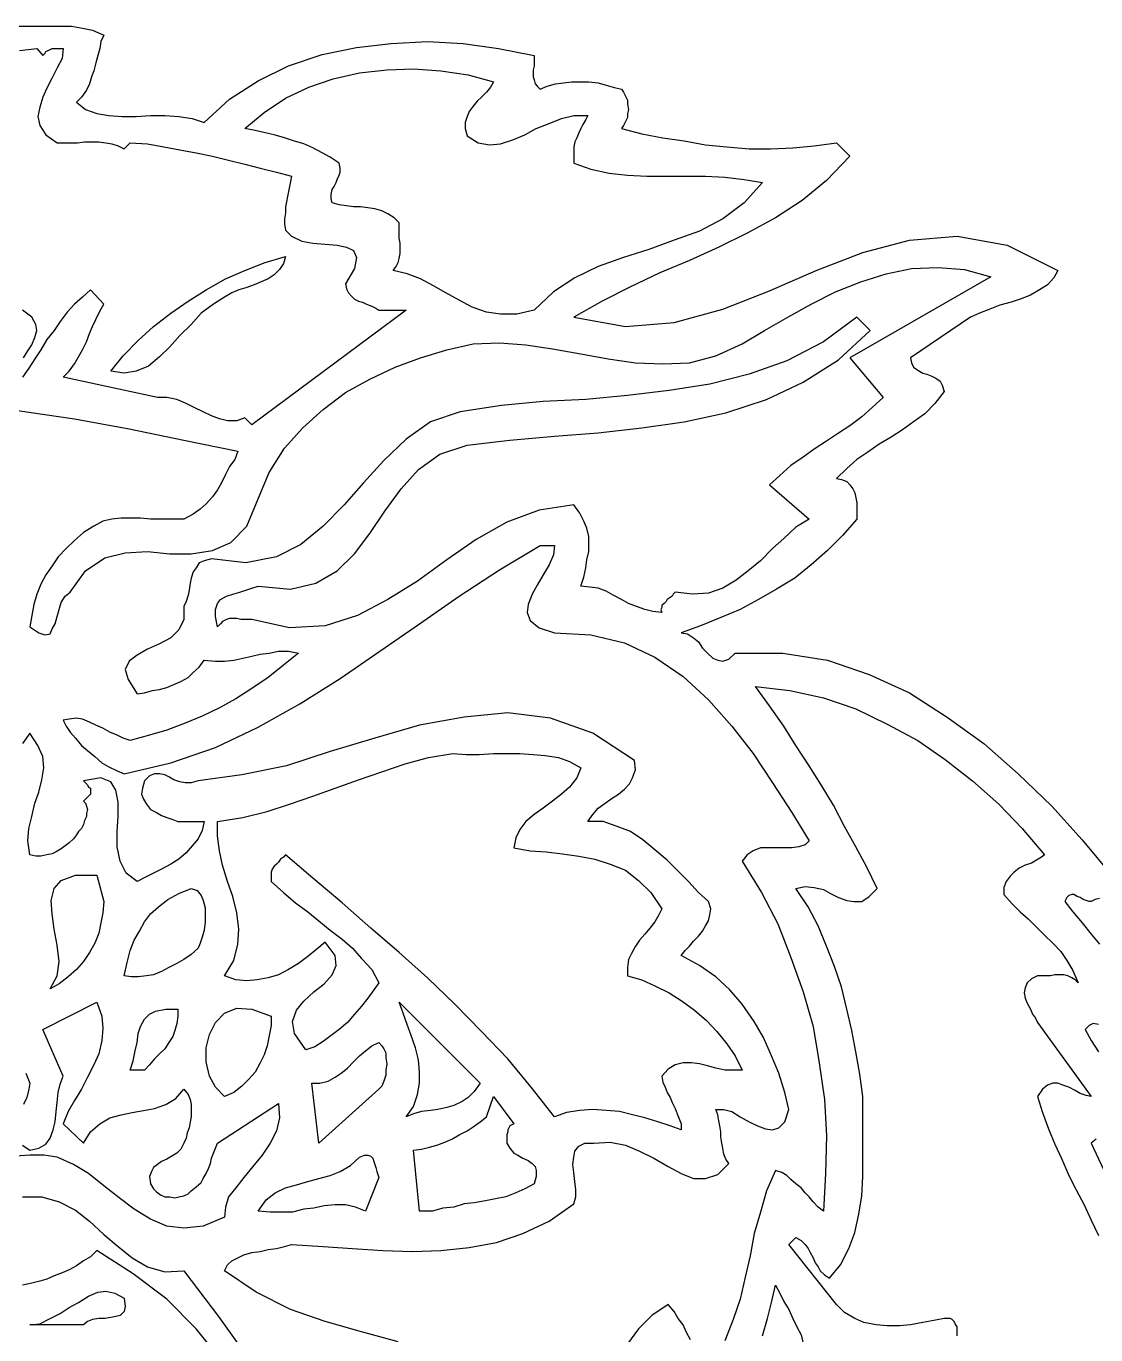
# Model space of a CAD drawing. Extents: x 0.03 to 9.22, y 0.02 to 5.11.
# Drawn here: x 2.162 to 3.216, y 3.705 to 4.995 of the extents above; entities that cross this region are included whole.
import ezdxf

# ---------------------------------------------------------------- set-up
doc = ezdxf.new("R2010")
doc.units = 0
doc.layers.add('1', color=7, linetype='Continuous')

msp = doc.modelspace()

# ---------------------------------------------------------------- linework, layer by layer
for points in [[(2.153, 4.995), (2.164, 4.995), (2.174, 4.995), (2.185, 4.995), (2.196, 4.995), (2.206, 4.995), (2.217, 4.993), (2.227, 4.991), (2.238, 4.986), (2.235, 4.98), (2.234, 4.973), (2.232, 4.966), (2.23, 4.959), (2.228, 4.951), (2.226, 4.945), (2.224, 4.938), (2.221, 4.932), (2.216, 4.925), (2.211, 4.92), (2.22, 4.913), (2.231, 4.909), (2.243, 4.907), (2.256, 4.906), (2.27, 4.906), (2.284, 4.907), (2.298, 4.907), (2.312, 4.906), (2.325, 4.904), (2.337, 4.9), (2.362, 4.923), (2.39, 4.941), (2.42, 4.956), (2.453, 4.967), (2.487, 4.974), (2.521, 4.978), (2.557, 4.98), (2.592, 4.978), (2.627, 4.973), (2.662, 4.966), (2.662, 4.963), (2.662, 4.959), (2.662, 4.956), (2.661, 4.952), (2.661, 4.948), (2.661, 4.945), (2.662, 4.942), (2.663, 4.938), (2.665, 4.936), (2.668, 4.933), (2.675, 4.936), (2.683, 4.938), (2.691, 4.939), (2.699, 4.94), (2.708, 4.94), (2.716, 4.94), (2.725, 4.939), (2.733, 4.937), (2.74, 4.935), (2.748, 4.933), (2.75, 4.93), (2.752, 4.926), (2.754, 4.922), (2.754, 4.918), (2.755, 4.913), (2.754, 4.909), (2.754, 4.905), (2.752, 4.901), (2.75, 4.897), (2.748, 4.894), (2.768, 4.889), (2.789, 4.885), (2.81, 4.882), (2.831, 4.878), (2.852, 4.876), (2.874, 4.874), (2.895, 4.874), (2.917, 4.875), (2.938, 4.877), (2.96, 4.88), (2.973, 4.867), (2.95, 4.843), (2.926, 4.823), (2.9, 4.806), (2.872, 4.791), (2.844, 4.777), (2.815, 4.764), (2.786, 4.752), (2.757, 4.738), (2.729, 4.724), (2.701, 4.708), (2.752, 4.699), (2.8, 4.703), (2.848, 4.716), (2.894, 4.734), (2.94, 4.754), (2.986, 4.772), (3.032, 4.784), (3.079, 4.788), (3.128, 4.779), (3.178, 4.754), (3.174, 4.747), (3.168, 4.74), (3.16, 4.735), (3.151, 4.73), (3.141, 4.726), (3.132, 4.723), (3.121, 4.72), (3.111, 4.716), (3.101, 4.712), (3.092, 4.708), (3.033, 4.668), (3.034, 4.663), (3.036, 4.659), (3.04, 4.656), (3.045, 4.653), (3.049, 4.652), (3.054, 4.65), (3.058, 4.648), (3.062, 4.645), (3.064, 4.641), (3.066, 4.635), (3.057, 4.623), (3.047, 4.613), (3.036, 4.605), (3.025, 4.597), (3.014, 4.59), (3.002, 4.583), (2.991, 4.575), (2.98, 4.568), (2.97, 4.559), (2.96, 4.549), (2.965, 4.548), (2.97, 4.546), (2.973, 4.543), (2.976, 4.539), (2.978, 4.535), (2.979, 4.53), (2.98, 4.525), (2.98, 4.52), (2.98, 4.515), (2.98, 4.509), (2.966, 4.493), (2.951, 4.478), (2.935, 4.464), (2.919, 4.451), (2.901, 4.44), (2.883, 4.43), (2.865, 4.42), (2.846, 4.412), (2.826, 4.404), (2.807, 4.397), (2.813, 4.396), (2.819, 4.392), (2.824, 4.388), (2.828, 4.382), (2.833, 4.377), (2.838, 4.372), (2.843, 4.37), (2.848, 4.369), (2.854, 4.371), (2.86, 4.377), (2.907, 4.377), (2.951, 4.37), (2.992, 4.356), (3.032, 4.338), (3.069, 4.314), (3.105, 4.288), (3.139, 4.258), (3.172, 4.226), (3.202, 4.193), (3.231, 4.158)], [(2.417, 4.768), (2.415, 4.761), (2.411, 4.755), (2.406, 4.75), (2.4, 4.746), (2.393, 4.743), (2.386, 4.74), (2.378, 4.737), (2.371, 4.735), (2.364, 4.732), (2.357, 4.728), (2.346, 4.721), (2.334, 4.712), (2.324, 4.701), (2.313, 4.69), (2.303, 4.679), (2.293, 4.669), (2.282, 4.66), (2.27, 4.655), (2.258, 4.653), (2.245, 4.655), (2.257, 4.67), (2.272, 4.685), (2.287, 4.699), (2.304, 4.712), (2.321, 4.724), (2.339, 4.735), (2.358, 4.746), (2.377, 4.754), (2.397, 4.762), (2.417, 4.768)], [(3.219, 4.135), (3.215, 4.134), (3.211, 4.132), (3.209, 4.132), (3.206, 4.133), (3.203, 4.134), (3.2, 4.136), (3.197, 4.137), (3.194, 4.139), (3.192, 4.139), (3.189, 4.138), (3.187, 4.136), (3.185, 4.132), (3.193, 4.122), (3.202, 4.111), (3.211, 4.1), (3.219, 4.09)], [(3.218, 4.011), (3.213, 4.012), (3.209, 4.01), (3.205, 4.006), (3.211, 3.995), (3.218, 3.984)], [(3.216, 3.898), (3.211, 3.894), (3.223, 3.868)]]:
    msp.add_lwpolyline(points)
at = {"layer": '1'}
for points in [[(2.155, 4.971), (2.172, 4.973), (2.178, 4.966), (2.18, 4.968), (2.181, 4.97), (2.183, 4.971), (2.185, 4.972), (2.187, 4.973), (2.19, 4.973), (2.192, 4.973), (2.195, 4.973), (2.198, 4.973), (2.197, 4.963), (2.192, 4.954), (2.187, 4.944), (2.182, 4.934), (2.178, 4.925), (2.175, 4.915), (2.173, 4.906), (2.175, 4.897), (2.181, 4.888), (2.192, 4.88), (2.198, 4.88), (2.205, 4.88), (2.212, 4.88), (2.219, 4.881), (2.226, 4.881), (2.233, 4.881), (2.24, 4.88), (2.246, 4.879), (2.252, 4.877), (2.258, 4.874), (2.264, 4.88), (2.281, 4.879), (2.297, 4.876), (2.313, 4.873), (2.329, 4.87), (2.345, 4.867), (2.361, 4.863), (2.377, 4.859), (2.392, 4.855), (2.408, 4.851), (2.423, 4.847), (2.422, 4.842), (2.421, 4.837), (2.42, 4.832), (2.419, 4.827), (2.418, 4.822), (2.417, 4.817), (2.417, 4.811), (2.416, 4.805), (2.416, 4.8), (2.417, 4.794), (2.423, 4.788), (2.433, 4.783), (2.444, 4.781), (2.456, 4.78), (2.468, 4.779), (2.477, 4.777), (2.484, 4.774), (2.487, 4.767), (2.485, 4.756), (2.476, 4.741), (2.477, 4.736), (2.479, 4.732), (2.482, 4.729), (2.485, 4.726), (2.489, 4.724), (2.493, 4.723), (2.497, 4.721), (2.502, 4.719), (2.506, 4.717), (2.509, 4.715), (2.536, 4.715), (2.384, 4.602), (2.377, 4.609), (2.369, 4.606), (2.36, 4.606), (2.352, 4.608), (2.344, 4.611), (2.336, 4.615), (2.327, 4.619), (2.319, 4.623), (2.31, 4.627), (2.3, 4.629), (2.291, 4.629), (2.198, 4.649), (2.204, 4.655), (2.209, 4.662), (2.213, 4.669), (2.217, 4.676), (2.221, 4.684), (2.224, 4.692), (2.227, 4.699), (2.23, 4.706), (2.234, 4.714), (2.238, 4.721), (2.225, 4.735), (2.217, 4.728), (2.209, 4.721), (2.202, 4.713), (2.195, 4.704), (2.189, 4.695), (2.182, 4.686), (2.176, 4.676), (2.17, 4.667), (2.164, 4.658), (2.158, 4.649)], [(2.622, 4.94), (2.619, 4.935), (2.615, 4.93), (2.61, 4.925), (2.606, 4.921), (2.602, 4.916), (2.598, 4.911), (2.596, 4.906), (2.594, 4.9), (2.594, 4.894), (2.596, 4.887), (2.607, 4.88), (2.618, 4.878), (2.629, 4.879), (2.641, 4.883), (2.653, 4.888), (2.664, 4.894), (2.677, 4.899), (2.689, 4.904), (2.701, 4.907), (2.715, 4.907), (2.713, 4.903), (2.71, 4.898), (2.708, 4.894), (2.706, 4.89), (2.704, 4.885), (2.702, 4.881), (2.701, 4.876), (2.701, 4.871), (2.701, 4.866), (2.701, 4.86), (2.718, 4.854), (2.736, 4.85), (2.754, 4.848), (2.773, 4.847), (2.793, 4.847), (2.812, 4.847), (2.831, 4.847), (2.85, 4.846), (2.869, 4.844), (2.887, 4.841), (2.869, 4.821), (2.848, 4.805), (2.825, 4.793), (2.8, 4.784), (2.775, 4.775), (2.75, 4.767), (2.725, 4.758), (2.702, 4.747), (2.681, 4.733), (2.662, 4.715), (2.645, 4.711), (2.629, 4.711), (2.615, 4.713), (2.601, 4.718), (2.588, 4.725), (2.575, 4.732), (2.563, 4.739), (2.55, 4.746), (2.537, 4.751), (2.523, 4.754), (2.526, 4.758), (2.528, 4.762), (2.529, 4.766), (2.53, 4.771), (2.53, 4.776), (2.53, 4.781), (2.529, 4.786), (2.529, 4.791), (2.529, 4.796), (2.529, 4.801), (2.524, 4.806), (2.518, 4.81), (2.512, 4.813), (2.505, 4.815), (2.498, 4.816), (2.491, 4.817), (2.484, 4.817), (2.477, 4.818), (2.47, 4.819), (2.463, 4.821), (2.462, 4.825), (2.462, 4.829), (2.463, 4.834), (2.465, 4.837), (2.467, 4.841), (2.468, 4.844), (2.47, 4.848), (2.471, 4.851), (2.471, 4.855), (2.47, 4.86), (2.461, 4.866), (2.453, 4.87), (2.444, 4.875), (2.435, 4.879), (2.425, 4.882), (2.416, 4.885), (2.406, 4.888), (2.397, 4.89), (2.387, 4.892), (2.377, 4.894), (2.396, 4.91), (2.417, 4.924), (2.44, 4.935), (2.464, 4.943), (2.49, 4.949), (2.517, 4.952), (2.543, 4.953), (2.57, 4.951), (2.597, 4.947), (2.622, 4.94)], [(2.153, 4.616), (2.209, 4.608), (2.263, 4.598), (2.317, 4.587), (2.37, 4.576), (2.367, 4.568), (2.362, 4.561), (2.358, 4.553), (2.354, 4.545), (2.35, 4.538), (2.345, 4.531), (2.339, 4.524), (2.333, 4.519), (2.326, 4.514), (2.317, 4.509), (2.305, 4.509), (2.294, 4.509), (2.284, 4.509), (2.274, 4.51), (2.265, 4.51), (2.255, 4.51), (2.246, 4.509), (2.237, 4.507), (2.228, 4.502), (2.218, 4.496), (2.209, 4.488), (2.201, 4.48), (2.193, 4.472), (2.187, 4.463), (2.181, 4.454), (2.176, 4.445), (2.172, 4.435), (2.169, 4.425), (2.167, 4.414), (2.165, 4.403), (2.174, 4.397), (2.18, 4.395), (2.185, 4.396), (2.187, 4.401), (2.19, 4.406), (2.192, 4.413), (2.194, 4.42), (2.196, 4.427), (2.2, 4.433), (2.205, 4.437), (2.22, 4.458), (2.239, 4.471), (2.259, 4.476), (2.281, 4.477), (2.303, 4.475), (2.324, 4.475), (2.345, 4.478), (2.363, 4.486), (2.379, 4.502), (2.39, 4.529), (2.401, 4.555), (2.416, 4.579), (2.434, 4.599), (2.454, 4.617), (2.476, 4.634), (2.5, 4.647), (2.525, 4.659), (2.55, 4.668), (2.576, 4.676), (2.602, 4.682), (2.628, 4.683), (2.654, 4.681), (2.68, 4.677), (2.708, 4.672), (2.735, 4.667), (2.762, 4.663), (2.789, 4.662), (2.815, 4.663), (2.841, 4.67), (2.867, 4.682), (2.889, 4.695), (2.912, 4.708), (2.935, 4.721), (2.959, 4.733), (2.984, 4.743), (3.009, 4.751), (3.034, 4.756), (3.06, 4.757), (3.086, 4.755), (3.112, 4.748), (2.973, 4.668), (3.006, 4.629), (2.995, 4.619), (2.985, 4.61), (2.973, 4.601), (2.961, 4.593), (2.95, 4.586), (2.938, 4.578), (2.927, 4.57), (2.915, 4.562), (2.904, 4.552), (2.894, 4.543), (2.933, 4.509), (2.92, 4.501), (2.908, 4.49), (2.897, 4.48), (2.885, 4.468), (2.873, 4.458), (2.861, 4.449), (2.848, 4.441), (2.834, 4.436), (2.818, 4.435), (2.801, 4.437), (2.799, 4.435), (2.798, 4.433), (2.795, 4.431), (2.793, 4.43), (2.792, 4.428), (2.79, 4.426), (2.788, 4.424), (2.788, 4.422), (2.787, 4.42), (2.788, 4.417), (2.779, 4.418), (2.771, 4.42), (2.763, 4.423), (2.755, 4.426), (2.748, 4.43), (2.74, 4.434), (2.733, 4.438), (2.725, 4.441), (2.717, 4.442), (2.708, 4.443), (2.711, 4.452), (2.713, 4.461), (2.714, 4.469), (2.716, 4.477), (2.716, 4.485), (2.716, 4.492), (2.714, 4.5), (2.711, 4.507), (2.707, 4.515), (2.701, 4.523), (2.667, 4.518), (2.635, 4.506), (2.605, 4.489), (2.576, 4.469), (2.547, 4.448), (2.518, 4.43), (2.488, 4.414), (2.456, 4.404), (2.421, 4.402), (2.384, 4.41), (2.38, 4.41), (2.377, 4.41), (2.373, 4.41), (2.369, 4.411), (2.365, 4.411), (2.362, 4.411), (2.359, 4.41), (2.355, 4.408), (2.353, 4.406), (2.35, 4.403), (2.348, 4.413), (2.348, 4.42), (2.35, 4.426), (2.353, 4.43), (2.359, 4.433), (2.365, 4.435), (2.372, 4.437), (2.378, 4.439), (2.384, 4.441), (2.39, 4.443), (2.422, 4.44), (2.447, 4.446), (2.468, 4.458), (2.485, 4.475), (2.5, 4.495), (2.515, 4.517), (2.531, 4.539), (2.548, 4.558), (2.569, 4.573), (2.596, 4.582), (2.638, 4.587), (2.682, 4.591), (2.725, 4.594), (2.768, 4.599), (2.81, 4.605), (2.851, 4.614), (2.891, 4.627), (2.927, 4.644), (2.962, 4.666), (2.993, 4.695), (2.98, 4.708), (2.947, 4.684), (2.911, 4.665), (2.874, 4.652), (2.835, 4.642), (2.795, 4.636), (2.754, 4.631), (2.713, 4.627), (2.671, 4.625), (2.63, 4.621), (2.589, 4.615), (2.56, 4.605), (2.536, 4.588), (2.514, 4.567), (2.494, 4.545), (2.475, 4.523), (2.454, 4.502), (2.432, 4.484), (2.408, 4.472), (2.378, 4.466), (2.344, 4.47), (2.337, 4.468), (2.332, 4.466), (2.329, 4.461), (2.326, 4.457), (2.324, 4.451), (2.323, 4.446), (2.322, 4.439), (2.321, 4.434), (2.319, 4.428), (2.317, 4.423), (2.317, 4.41), (2.312, 4.4), (2.304, 4.392), (2.293, 4.386), (2.281, 4.381), (2.271, 4.375), (2.263, 4.369), (2.259, 4.361), (2.262, 4.351), (2.271, 4.337), (2.278, 4.338), (2.286, 4.34), (2.293, 4.341), (2.3, 4.343), (2.307, 4.346), (2.314, 4.349), (2.321, 4.353), (2.326, 4.358), (2.332, 4.363), (2.337, 4.37), (2.348, 4.369), (2.357, 4.369), (2.366, 4.37), (2.375, 4.372), (2.384, 4.374), (2.392, 4.376), (2.401, 4.377), (2.41, 4.379), (2.42, 4.379), (2.43, 4.377), (2.415, 4.365), (2.4, 4.353), (2.384, 4.342), (2.368, 4.332), (2.352, 4.323), (2.335, 4.315), (2.318, 4.308), (2.3, 4.301), (2.283, 4.296), (2.264, 4.291), (2.257, 4.293), (2.251, 4.296), (2.244, 4.299), (2.237, 4.303), (2.23, 4.306), (2.224, 4.309), (2.217, 4.312), (2.211, 4.313), (2.204, 4.312), (2.198, 4.311), (2.201, 4.305), (2.205, 4.299), (2.21, 4.293), (2.216, 4.286), (2.222, 4.281), (2.229, 4.275), (2.236, 4.269), (2.243, 4.265), (2.251, 4.261), (2.258, 4.258), (2.304, 4.269), (2.348, 4.284), (2.39, 4.304), (2.431, 4.327), (2.471, 4.352), (2.51, 4.379), (2.549, 4.406), (2.588, 4.433), (2.628, 4.459), (2.668, 4.483), (2.682, 4.483), (2.681, 4.474), (2.677, 4.464), (2.671, 4.454), (2.665, 4.444), (2.66, 4.435), (2.656, 4.425), (2.655, 4.417), (2.658, 4.409), (2.667, 4.402), (2.682, 4.397), (2.718, 4.395), (2.751, 4.387), (2.781, 4.373), (2.809, 4.354), (2.834, 4.331), (2.857, 4.305), (2.878, 4.278), (2.897, 4.249), (2.916, 4.22), (2.933, 4.192), (2.929, 4.188), (2.923, 4.186), (2.916, 4.185), (2.909, 4.185), (2.901, 4.185), (2.893, 4.185), (2.885, 4.185), (2.878, 4.182), (2.872, 4.178), (2.867, 4.172), (2.886, 4.141), (2.902, 4.11), (2.915, 4.077), (2.927, 4.043), (2.937, 4.009), (2.943, 3.973), (2.948, 3.937), (2.95, 3.901), (2.949, 3.864), (2.947, 3.827), (2.942, 3.831), (2.937, 3.836), (2.933, 3.841), (2.929, 3.845), (2.925, 3.85), (2.92, 3.854), (2.915, 3.858), (2.911, 3.862), (2.906, 3.865), (2.9, 3.867), (2.891, 3.847), (2.885, 3.826), (2.879, 3.805), (2.875, 3.783), (2.87, 3.762), (2.865, 3.74), (2.858, 3.72), (2.85, 3.699)], [(2.159, 4.668), (2.163, 4.675), (2.167, 4.681), (2.17, 4.688), (2.172, 4.695), (2.171, 4.701), (2.167, 4.708), (2.158, 4.715)], [(3.079, 3.704), (3.079, 3.707), (3.079, 3.71), (3.079, 3.713), (3.077, 3.716), (3.076, 3.718), (3.074, 3.72), (3.072, 3.721), (3.069, 3.721), (3.066, 3.721), (3.056, 3.719), (3.045, 3.717), (3.033, 3.715), (3.022, 3.714), (3.01, 3.714), (2.999, 3.715), (2.987, 3.717), (2.978, 3.721), (2.968, 3.727), (2.96, 3.735), (2.913, 3.794), (2.92, 3.801), (2.925, 3.798), (2.929, 3.794), (2.932, 3.79), (2.934, 3.786), (2.937, 3.781), (2.939, 3.776), (2.942, 3.772), (2.944, 3.768), (2.948, 3.764), (2.953, 3.761), (2.964, 3.774), (2.972, 3.79), (2.978, 3.806), (2.982, 3.824), (2.985, 3.842), (2.986, 3.861), (2.986, 3.881), (2.986, 3.901), (2.986, 3.92), (2.986, 3.94), (2.983, 3.962), (2.979, 3.984), (2.975, 4.005), (2.97, 4.026), (2.965, 4.048), (2.958, 4.068), (2.95, 4.088), (2.942, 4.108), (2.932, 4.127), (2.92, 4.145), (2.929, 4.147), (2.938, 4.146), (2.947, 4.144), (2.954, 4.14), (2.962, 4.136), (2.97, 4.133), (2.977, 4.132), (2.985, 4.132), (2.992, 4.137), (3, 4.145), (2.99, 4.166), (2.979, 4.186), (2.968, 4.206), (2.957, 4.227), (2.945, 4.247), (2.933, 4.266), (2.92, 4.286), (2.908, 4.305), (2.894, 4.325), (2.88, 4.344), (2.914, 4.34), (2.947, 4.333), (2.979, 4.322), (3.01, 4.307), (3.04, 4.291), (3.067, 4.272), (3.094, 4.251), (3.12, 4.228), (3.143, 4.204), (3.165, 4.178)], [(2.528, 3.698), (2.492, 3.708), (2.456, 3.718), (2.422, 3.73), (2.388, 3.747), (2.357, 3.768), (2.36, 3.774), (2.364, 3.778), (2.37, 3.781), (2.376, 3.784), (2.384, 3.786), (2.392, 3.787), (2.4, 3.789), (2.408, 3.79), (2.416, 3.792), (2.423, 3.794), (2.454, 3.792), (2.483, 3.79), (2.513, 3.788), (2.542, 3.787), (2.57, 3.788), (2.598, 3.791), (2.625, 3.796), (2.651, 3.805), (2.677, 3.817), (2.701, 3.834), (2.703, 3.841), (2.703, 3.848), (2.702, 3.856), (2.701, 3.865), (2.7, 3.873), (2.701, 3.88), (2.702, 3.886), (2.706, 3.891), (2.712, 3.894), (2.721, 3.894), (2.737, 3.895), (2.752, 3.892), (2.766, 3.886), (2.78, 3.879), (2.794, 3.871), (2.807, 3.864), (2.819, 3.859), (2.831, 3.859), (2.843, 3.863), (2.854, 3.874), (2.851, 3.878), (2.849, 3.883), (2.848, 3.889), (2.847, 3.894), (2.846, 3.9), (2.846, 3.905), (2.845, 3.911), (2.844, 3.916), (2.843, 3.922), (2.841, 3.927), (2.849, 3.927), (2.857, 3.925), (2.865, 3.92), (2.874, 3.915), (2.882, 3.911), (2.89, 3.908), (2.897, 3.907), (2.903, 3.909), (2.909, 3.915), (2.913, 3.927), (2.909, 3.944), (2.903, 3.963), (2.896, 3.98), (2.888, 3.998), (2.879, 4.014), (2.867, 4.031), (2.855, 4.045), (2.841, 4.058), (2.825, 4.069), (2.807, 4.079), (2.811, 4.084), (2.815, 4.088), (2.819, 4.093), (2.824, 4.098), (2.828, 4.103), (2.831, 4.108), (2.834, 4.113), (2.835, 4.119), (2.836, 4.125), (2.834, 4.132), (2.824, 4.141), (2.814, 4.152), (2.803, 4.163), (2.793, 4.173), (2.781, 4.183), (2.769, 4.193), (2.757, 4.201), (2.744, 4.206), (2.73, 4.211), (2.715, 4.211), (2.72, 4.218), (2.725, 4.224), (2.732, 4.229), (2.739, 4.234), (2.745, 4.238), (2.751, 4.243), (2.756, 4.248), (2.759, 4.254), (2.762, 4.262), (2.761, 4.271), (2.72, 4.298), (2.678, 4.313), (2.636, 4.318), (2.593, 4.314), (2.549, 4.306), (2.505, 4.293), (2.461, 4.28), (2.418, 4.266), (2.374, 4.257), (2.331, 4.251), (2.324, 4.249), (2.318, 4.249), (2.313, 4.25), (2.307, 4.252), (2.302, 4.255), (2.298, 4.257), (2.293, 4.258), (2.288, 4.258), (2.283, 4.256), (2.278, 4.251), (2.276, 4.244), (2.275, 4.238), (2.277, 4.233), (2.28, 4.228), (2.284, 4.223), (2.29, 4.22), (2.295, 4.217), (2.3, 4.215), (2.306, 4.213), (2.311, 4.211), (2.337, 4.211), (2.335, 4.202), (2.331, 4.194), (2.325, 4.187), (2.319, 4.18), (2.312, 4.174), (2.304, 4.169), (2.295, 4.164), (2.287, 4.16), (2.279, 4.156), (2.271, 4.152), (2.26, 4.16), (2.254, 4.172), (2.251, 4.186), (2.251, 4.201), (2.252, 4.216), (2.252, 4.23), (2.25, 4.242), (2.245, 4.25), (2.235, 4.254), (2.218, 4.251), (2.219, 4.25), (2.221, 4.248), (2.222, 4.247), (2.223, 4.245), (2.225, 4.244), (2.225, 4.242), (2.225, 4.24), (2.225, 4.238), (2.218, 4.231), (2.22, 4.229), (2.221, 4.226), (2.222, 4.223), (2.221, 4.219), (2.221, 4.216), (2.219, 4.212), (2.218, 4.208), (2.216, 4.204), (2.213, 4.201), (2.211, 4.198), (2.208, 4.194), (2.204, 4.19), (2.2, 4.187), (2.196, 4.184), (2.191, 4.181), (2.187, 4.179), (2.182, 4.178), (2.176, 4.177), (2.171, 4.177), (2.165, 4.178), (2.163, 4.192), (2.164, 4.204), (2.167, 4.216), (2.17, 4.229), (2.174, 4.24), (2.177, 4.252), (2.179, 4.264), (2.178, 4.275), (2.173, 4.286), (2.165, 4.298), (2.158, 4.288)], [(2.708, 4.264), (2.704, 4.254), (2.697, 4.245), (2.689, 4.238), (2.68, 4.231), (2.671, 4.224), (2.662, 4.218), (2.654, 4.211), (2.648, 4.203), (2.644, 4.195), (2.642, 4.185), (2.658, 4.182), (2.674, 4.181), (2.69, 4.179), (2.706, 4.177), (2.722, 4.174), (2.737, 4.169), (2.752, 4.163), (2.765, 4.153), (2.777, 4.141), (2.788, 4.125), (2.785, 4.119), (2.781, 4.112), (2.776, 4.106), (2.771, 4.1), (2.766, 4.094), (2.762, 4.088), (2.758, 4.081), (2.755, 4.075), (2.754, 4.067), (2.754, 4.059), (2.768, 4.055), (2.781, 4.049), (2.795, 4.042), (2.808, 4.034), (2.82, 4.025), (2.832, 4.015), (2.842, 4.004), (2.852, 3.992), (2.86, 3.98), (2.867, 3.966), (2.858, 3.966), (2.85, 3.966), (2.841, 3.968), (2.833, 3.97), (2.825, 3.972), (2.817, 3.973), (2.809, 3.973), (2.801, 3.971), (2.794, 3.967), (2.788, 3.96), (2.789, 3.954), (2.791, 3.949), (2.793, 3.944), (2.796, 3.939), (2.798, 3.934), (2.801, 3.928), (2.803, 3.923), (2.805, 3.918), (2.807, 3.913), (2.807, 3.907), (2.796, 3.911), (2.784, 3.915), (2.771, 3.919), (2.759, 3.922), (2.746, 3.925), (2.733, 3.926), (2.72, 3.927), (2.707, 3.926), (2.694, 3.924), (2.682, 3.92), (2.659, 3.949), (2.636, 3.977), (2.61, 4.004), (2.584, 4.031), (2.557, 4.057), (2.529, 4.082), (2.501, 4.106), (2.473, 4.131), (2.444, 4.155), (2.417, 4.178), (2.415, 4.176), (2.412, 4.174), (2.41, 4.171), (2.408, 4.169), (2.406, 4.167), (2.404, 4.164), (2.403, 4.161), (2.403, 4.158), (2.403, 4.156), (2.403, 4.152), (2.415, 4.141), (2.427, 4.131), (2.439, 4.122), (2.45, 4.113), (2.461, 4.104), (2.473, 4.095), (2.483, 4.086), (2.492, 4.076), (2.502, 4.065), (2.509, 4.052), (2.504, 4.045), (2.498, 4.037), (2.492, 4.029), (2.485, 4.021), (2.478, 4.013), (2.47, 4.006), (2.462, 4), (2.454, 3.994), (2.446, 3.989), (2.437, 3.986), (2.426, 4.002), (2.424, 4.014), (2.428, 4.025), (2.435, 4.034), (2.445, 4.043), (2.455, 4.051), (2.463, 4.06), (2.467, 4.069), (2.466, 4.079), (2.456, 4.092), (2.448, 4.085), (2.439, 4.078), (2.43, 4.071), (2.42, 4.065), (2.41, 4.06), (2.4, 4.057), (2.389, 4.055), (2.379, 4.054), (2.368, 4.055), (2.357, 4.059), (2.366, 4.074), (2.37, 4.09), (2.371, 4.105), (2.369, 4.121), (2.365, 4.137), (2.36, 4.152), (2.355, 4.168), (2.352, 4.182), (2.35, 4.197), (2.35, 4.211), (2.375, 4.215), (2.399, 4.221), (2.421, 4.228), (2.444, 4.236), (2.466, 4.244), (2.489, 4.252), (2.512, 4.26), (2.535, 4.268), (2.558, 4.274), (2.582, 4.278), (2.595, 4.277), (2.608, 4.277), (2.622, 4.278), (2.635, 4.278), (2.648, 4.278), (2.661, 4.277), (2.673, 4.276), (2.686, 4.274), (2.697, 4.27), (2.708, 4.264)], [(3.165, 4.178), (3.162, 4.176), (3.157, 4.173), (3.152, 4.17), (3.146, 4.168), (3.14, 4.165), (3.135, 4.161), (3.131, 4.157), (3.127, 4.152), (3.125, 4.146), (3.125, 4.139), (3.133, 4.13), (3.141, 4.122), (3.149, 4.115), (3.157, 4.107), (3.165, 4.099), (3.173, 4.091), (3.181, 4.083), (3.187, 4.074), (3.193, 4.064), (3.198, 4.052), (3.195, 4.055), (3.192, 4.057), (3.188, 4.059), (3.184, 4.06), (3.18, 4.06), (3.175, 4.06), (3.171, 4.059), (3.167, 4.059), (3.163, 4.059), (3.158, 4.059), (3.152, 4.056), (3.148, 4.052), (3.146, 4.047), (3.145, 4.042), (3.146, 4.037), (3.148, 4.032), (3.151, 4.026), (3.153, 4.021), (3.156, 4.017), (3.158, 4.013), (3.211, 3.94), (3.206, 3.941), (3.2, 3.943), (3.195, 3.946), (3.189, 3.949), (3.183, 3.951), (3.178, 3.953), (3.173, 3.953), (3.168, 3.951), (3.163, 3.947), (3.158, 3.94), (3.163, 3.924), (3.169, 3.908), (3.175, 3.893), (3.182, 3.878), (3.189, 3.862), (3.196, 3.848), (3.204, 3.833), (3.211, 3.818), (3.218, 3.803)], [(2.238, 4.132), (2.237, 4.121), (2.235, 4.111), (2.233, 4.101), (2.229, 4.091), (2.224, 4.082), (2.218, 4.073), (2.211, 4.065), (2.203, 4.058), (2.194, 4.051), (2.185, 4.046), (2.192, 4.059), (2.194, 4.073), (2.192, 4.089), (2.189, 4.105), (2.187, 4.12), (2.186, 4.133), (2.189, 4.145), (2.196, 4.153), (2.21, 4.158), (2.231, 4.158), (2.238, 4.132)], [(2.331, 4.086), (2.324, 4.08), (2.317, 4.075), (2.31, 4.071), (2.302, 4.067), (2.295, 4.063), (2.287, 4.06), (2.28, 4.059), (2.272, 4.058), (2.265, 4.058), (2.258, 4.059), (2.261, 4.072), (2.264, 4.084), (2.268, 4.094), (2.273, 4.103), (2.278, 4.112), (2.284, 4.12), (2.292, 4.127), (2.301, 4.134), (2.312, 4.14), (2.324, 4.145), (2.33, 4.143), (2.334, 4.138), (2.336, 4.133), (2.338, 4.126), (2.338, 4.119), (2.338, 4.112), (2.337, 4.104), (2.335, 4.097), (2.333, 4.091), (2.331, 4.086)], [(2.158, 3.892), (2.165, 3.887), (2.174, 3.889), (2.181, 3.893), (2.185, 3.899), (2.188, 3.907), (2.19, 3.915), (2.191, 3.925), (2.192, 3.934), (2.193, 3.944), (2.195, 3.952), (2.198, 3.96), (2.178, 4.006), (2.231, 4.033), (2.236, 4.019), (2.237, 4.007), (2.236, 3.995), (2.233, 3.982), (2.228, 3.971), (2.222, 3.959), (2.216, 3.947), (2.209, 3.936), (2.203, 3.925), (2.198, 3.913), (2.218, 3.894), (2.225, 3.905), (2.234, 3.913), (2.244, 3.919), (2.255, 3.922), (2.266, 3.924), (2.277, 3.926), (2.288, 3.928), (2.299, 3.932), (2.309, 3.938), (2.317, 3.947), (2.321, 3.942), (2.323, 3.937), (2.324, 3.932), (2.324, 3.926), (2.324, 3.92), (2.323, 3.915), (2.322, 3.909), (2.32, 3.904), (2.319, 3.899), (2.317, 3.894), (2.314, 3.888), (2.31, 3.884), (2.305, 3.881), (2.3, 3.878), (2.295, 3.876), (2.291, 3.873), (2.287, 3.87), (2.285, 3.866), (2.283, 3.861), (2.284, 3.854), (2.287, 3.849), (2.29, 3.846), (2.294, 3.843), (2.298, 3.841), (2.303, 3.841), (2.308, 3.84), (2.312, 3.841), (2.317, 3.842), (2.321, 3.844), (2.324, 3.847), (2.329, 3.851), (2.334, 3.855), (2.336, 3.859), (2.339, 3.864), (2.341, 3.869), (2.343, 3.874), (2.344, 3.879), (2.346, 3.884), (2.348, 3.889), (2.35, 3.894), (2.41, 3.933), (2.411, 3.919), (2.408, 3.906), (2.402, 3.894), (2.394, 3.882), (2.385, 3.871), (2.376, 3.86), (2.368, 3.85), (2.361, 3.841), (2.358, 3.831), (2.357, 3.821), (2.336, 3.812), (2.317, 3.81), (2.3, 3.812), (2.284, 3.819), (2.268, 3.829), (2.253, 3.84), (2.238, 3.852), (2.223, 3.864), (2.208, 3.873), (2.192, 3.88), (2.179, 3.882), (2.165, 3.882), (2.151, 3.881)], [(2.311, 4.026), (2.311, 4.019), (2.31, 4.012), (2.308, 4.005), (2.306, 3.999), (2.302, 3.993), (2.298, 3.987), (2.293, 3.982), (2.288, 3.977), (2.283, 3.971), (2.278, 3.966), (2.264, 3.966), (2.267, 3.975), (2.269, 3.985), (2.271, 3.993), (2.272, 4.002), (2.274, 4.009), (2.278, 4.016), (2.283, 4.021), (2.289, 4.024), (2.299, 4.026), (2.311, 4.026)], [(2.403, 4.019), (2.403, 4.01), (2.401, 4), (2.399, 3.99), (2.396, 3.981), (2.392, 3.973), (2.387, 3.964), (2.381, 3.957), (2.374, 3.95), (2.366, 3.944), (2.357, 3.94), (2.348, 3.949), (2.342, 3.96), (2.339, 3.974), (2.339, 3.988), (2.342, 4.001), (2.348, 4.013), (2.357, 4.022), (2.369, 4.027), (2.384, 4.026), (2.403, 4.019)], [(2.609, 3.953), (2.603, 3.945), (2.597, 3.939), (2.591, 3.935), (2.583, 3.931), (2.576, 3.929), (2.567, 3.927), (2.56, 3.926), (2.551, 3.925), (2.543, 3.923), (2.536, 3.92), (2.543, 3.93), (2.547, 3.942), (2.549, 3.953), (2.549, 3.964), (2.548, 3.976), (2.545, 3.988), (2.541, 4), (2.537, 4.011), (2.533, 4.022), (2.529, 4.033), (2.609, 3.953)], [(2.509, 3.947), (2.45, 3.894), (2.443, 3.953), (2.451, 3.953), (2.459, 3.955), (2.466, 3.959), (2.472, 3.963), (2.478, 3.968), (2.484, 3.974), (2.49, 3.98), (2.496, 3.985), (2.502, 3.99), (2.509, 3.993), (2.512, 3.99), (2.514, 3.987), (2.516, 3.983), (2.516, 3.978), (2.517, 3.972), (2.516, 3.966), (2.516, 3.961), (2.514, 3.955), (2.512, 3.95), (2.509, 3.947)], [(2.161, 3.963), (2.163, 3.958), (2.165, 3.953), (2.164, 3.947), (2.162, 3.939), (2.159, 3.932)], [(2.642, 3.913), (2.64, 3.912), (2.638, 3.911), (2.637, 3.909), (2.636, 3.907), (2.636, 3.905), (2.635, 3.902), (2.635, 3.899), (2.635, 3.896), (2.635, 3.894), (2.638, 3.889), (2.642, 3.884), (2.646, 3.882), (2.651, 3.879), (2.656, 3.877), (2.66, 3.874), (2.663, 3.871), (2.664, 3.867), (2.664, 3.861), (2.662, 3.854), (2.653, 3.849), (2.644, 3.845), (2.634, 3.841), (2.624, 3.839), (2.614, 3.837), (2.603, 3.835), (2.593, 3.834), (2.583, 3.831), (2.572, 3.83), (2.562, 3.827), (2.549, 3.827), (2.543, 3.887), (2.551, 3.888), (2.559, 3.89), (2.566, 3.892), (2.574, 3.895), (2.581, 3.898), (2.588, 3.902), (2.596, 3.906), (2.602, 3.91), (2.609, 3.915), (2.615, 3.92), (2.622, 3.94), (2.642, 3.913)], [(2.509, 3.86), (2.496, 3.827), (2.486, 3.831), (2.476, 3.833), (2.466, 3.833), (2.455, 3.832), (2.445, 3.83), (2.435, 3.829), (2.424, 3.826), (2.413, 3.826), (2.402, 3.826), (2.39, 3.827), (2.398, 3.838), (2.407, 3.845), (2.417, 3.85), (2.428, 3.853), (2.439, 3.856), (2.45, 3.859), (2.461, 3.862), (2.471, 3.866), (2.481, 3.872), (2.49, 3.88), (2.495, 3.882), (2.498, 3.882), (2.501, 3.881), (2.503, 3.879), (2.504, 3.876), (2.505, 3.873), (2.506, 3.87), (2.507, 3.866), (2.508, 3.863), (2.509, 3.86)], [(2.158, 3.841), (2.177, 3.841), (2.194, 3.836), (2.21, 3.828), (2.224, 3.817), (2.238, 3.804), (2.252, 3.792), (2.266, 3.781), (2.281, 3.772), (2.298, 3.767), (2.317, 3.768)], [(2.354, 3.68), (2.329, 3.711), (2.3, 3.74), (2.267, 3.765), (2.231, 3.788), (2.225, 3.782), (2.218, 3.778), (2.211, 3.773), (2.204, 3.769), (2.197, 3.766), (2.189, 3.763), (2.182, 3.76), (2.175, 3.758), (2.167, 3.756), (2.158, 3.754)], [(2.317, 3.768), (2.351, 3.723), (2.384, 3.677)], [(2.887, 3.704), (2.892, 3.721), (2.896, 3.737), (2.9, 3.754), (2.904, 3.746), (2.908, 3.738), (2.913, 3.73), (2.917, 3.721), (2.921, 3.713), (2.925, 3.705), (2.927, 3.696)], [(2.258, 3.741), (2.259, 3.733), (2.258, 3.728), (2.254, 3.724), (2.25, 3.723), (2.245, 3.722), (2.239, 3.721), (2.233, 3.721), (2.227, 3.72), (2.222, 3.718), (2.218, 3.715), (2.165, 3.715), (2.175, 3.716), (2.185, 3.721), (2.195, 3.726), (2.204, 3.732), (2.213, 3.737), (2.223, 3.743), (2.232, 3.747), (2.24, 3.748), (2.249, 3.746), (2.258, 3.741)], [(2.816, 3.7), (2.812, 3.708), (2.809, 3.715), (2.804, 3.721), (2.8, 3.728), (2.794, 3.735), (2.778, 3.724), (2.765, 3.711), (2.754, 3.696)]]:
    msp.add_lwpolyline(points, dxfattribs=at)

doc.saveas('drawing.dxf')
